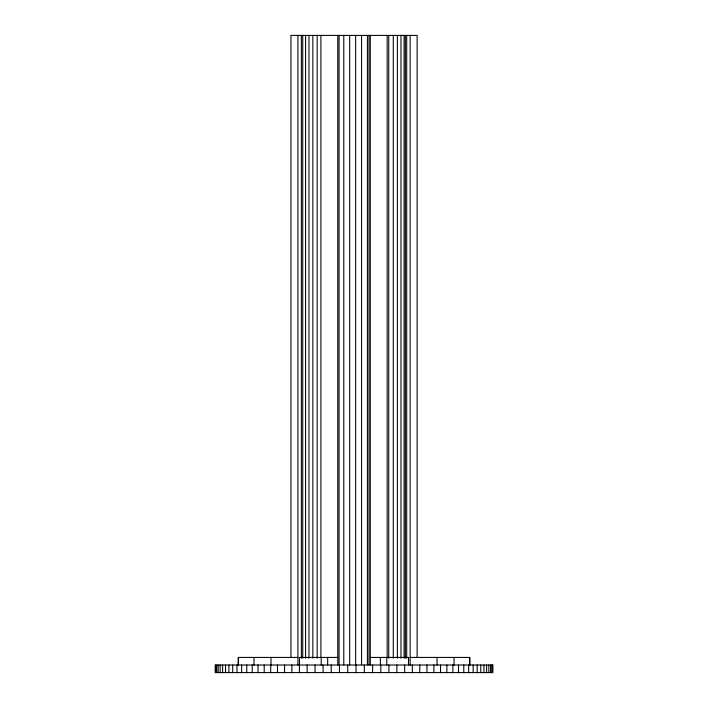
<?xml version="1.0" encoding="UTF-8"?>
<svg xmlns="http://www.w3.org/2000/svg" width="708" height="708" viewBox="0 0 708 708"><rect width="100%" height="100%" fill="white"/><g stroke="black" fill="none" stroke-linecap="round" stroke-linejoin="round"><path stroke-width="1.06" d="M297.926 657.431L238.286 657.431L238.286 665.016M337.778 657.431L299.493 657.431L299.413 672.6M370.284 657.431L408.516 657.431L408.516 665.016M410.136 657.431L469.749 657.431L469.749 665.016L469.67 657.431M492.538 665.016L492.538 672.6M491.795 665.016L491.795 672.6M490.555 665.016L490.555 672.6M488.83 665.016L488.83 672.6M486.617 665.016L486.617 672.6M483.936 665.016L483.936 672.6M480.785 665.016L480.785 672.6M477.183 665.016L477.183 672.6M473.139 665.016L473.139 672.6M468.669 665.016L468.669 672.6M463.784 665.016L463.784 672.6M458.51 665.016L458.51 672.6M454.049 657.431L454.049 665.016M452.863 665.016L452.863 672.6M446.854 665.016L446.854 672.6M440.518 665.016L440.518 672.6M437.031 657.431L437.031 665.016M433.871 665.016L433.871 672.6M426.942 665.016L426.942 672.6M419.747 665.016L419.747 672.6M417.127 657.431L417.127 35.4L290.935 35.4L290.935 657.431M412.321 665.016L412.321 672.6M410.136 35.4L410.136 665.016M406.702 35.4L406.702 658.219M405.33 35.4L405.33 658.219M404.684 665.016L404.684 672.6M404.082 35.4L404.082 658.219M400.985 35.4L400.985 658.219M397.365 35.4L397.365 658.219M396.869 665.016L396.869 672.6M393.276 35.4L393.276 658.219M388.754 35.4L388.754 658.219M388.896 665.016L388.896 672.6M387.152 35.4L387.152 657.431M386.789 657.431L386.789 665.016M380.798 665.016L380.798 672.6M380.391 657.431L380.391 665.016M372.603 665.016L372.603 672.6M370.284 35.4L370.284 665.016M368.992 35.4L368.992 664.856M367.425 35.4L367.425 664.856M364.346 665.016L364.346 672.6M361.576 35.4L361.576 664.856M356.044 665.016L356.044 672.6M355.637 35.4L355.637 664.856M349.681 35.4L349.681 664.856M347.743 665.016L347.743 672.6M343.778 35.4L343.778 664.856M339.459 665.016L339.459 672.6M339.079 35.4L339.079 664.856M337.778 35.4L337.778 665.016M331.229 665.016L331.229 672.6M327.662 657.431L327.662 665.016M323.078 665.016L323.078 672.6M321.228 657.431L321.228 665.016M320.91 35.4L320.91 657.431M317.166 35.4L317.166 658.219M315.042 665.016L315.042 672.6M312.839 35.4L312.839 658.219M308.962 35.4L308.962 658.219M307.139 665.016L307.139 672.6M305.582 35.4L305.582 658.219M302.732 35.4L302.732 658.219M301.36 35.4L301.36 658.219M297.926 35.4L297.926 665.016M291.873 665.016L291.873 672.6M284.563 665.016L284.563 672.6M277.492 665.016L277.492 672.6M270.987 657.431L270.987 665.016M270.704 665.016L270.704 672.6M264.208 665.016L264.208 672.6M258.039 665.016L258.039 672.6M254.013 657.431L254.013 665.016M252.207 665.016L252.207 672.6M246.747 665.016L246.747 672.6M241.658 665.016L241.658 672.6M238.392 657.431L238.392 665.016M236.985 665.016L236.985 672.6M232.72 665.016L232.72 672.6M228.896 665.016L228.896 672.6M225.516 665.016L225.516 672.6M222.604 665.016L222.604 672.6M220.153 665.016L220.153 672.6M218.188 665.016L218.188 672.6M216.701 665.016L216.701 672.6M215.71 665.016L215.71 672.6M492.786 665.016L215.214 665.016L215.214 672.6L492.786 672.6L492.786 665.016"/></g></svg>
